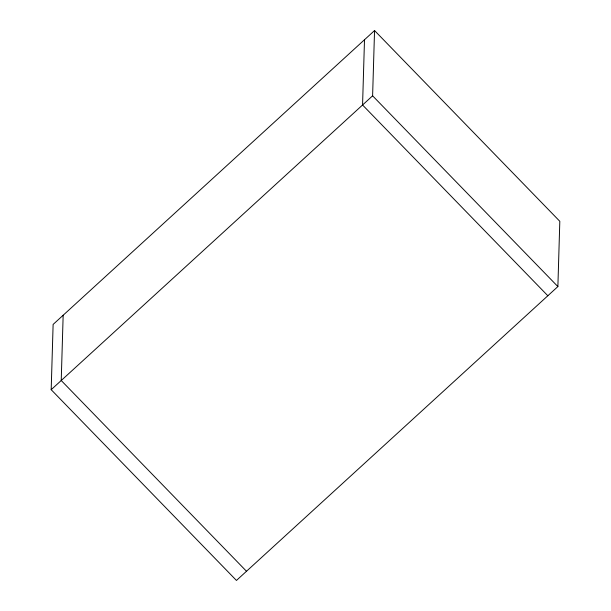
<?xml version="1.0" encoding="UTF-8"?>
<svg xmlns="http://www.w3.org/2000/svg" width="611" height="611" viewBox="0 0 611 611"><rect width="100%" height="100%" fill="white"/><g stroke="black" fill="none" stroke-linecap="round" stroke-linejoin="round"><path stroke-width="0.92" d="M51.187 389.696L53.119 324.426L374.551 30.55L559.813 221.304L557.881 286.574L236.449 580.45L51.187 389.696L372.611 95.812L374.551 30.55M63.162 315.245L61.23 380.508L246.5 571.27M364.5 39.73L362.567 105L547.838 295.755M372.611 95.812L557.881 286.574"/></g></svg>
